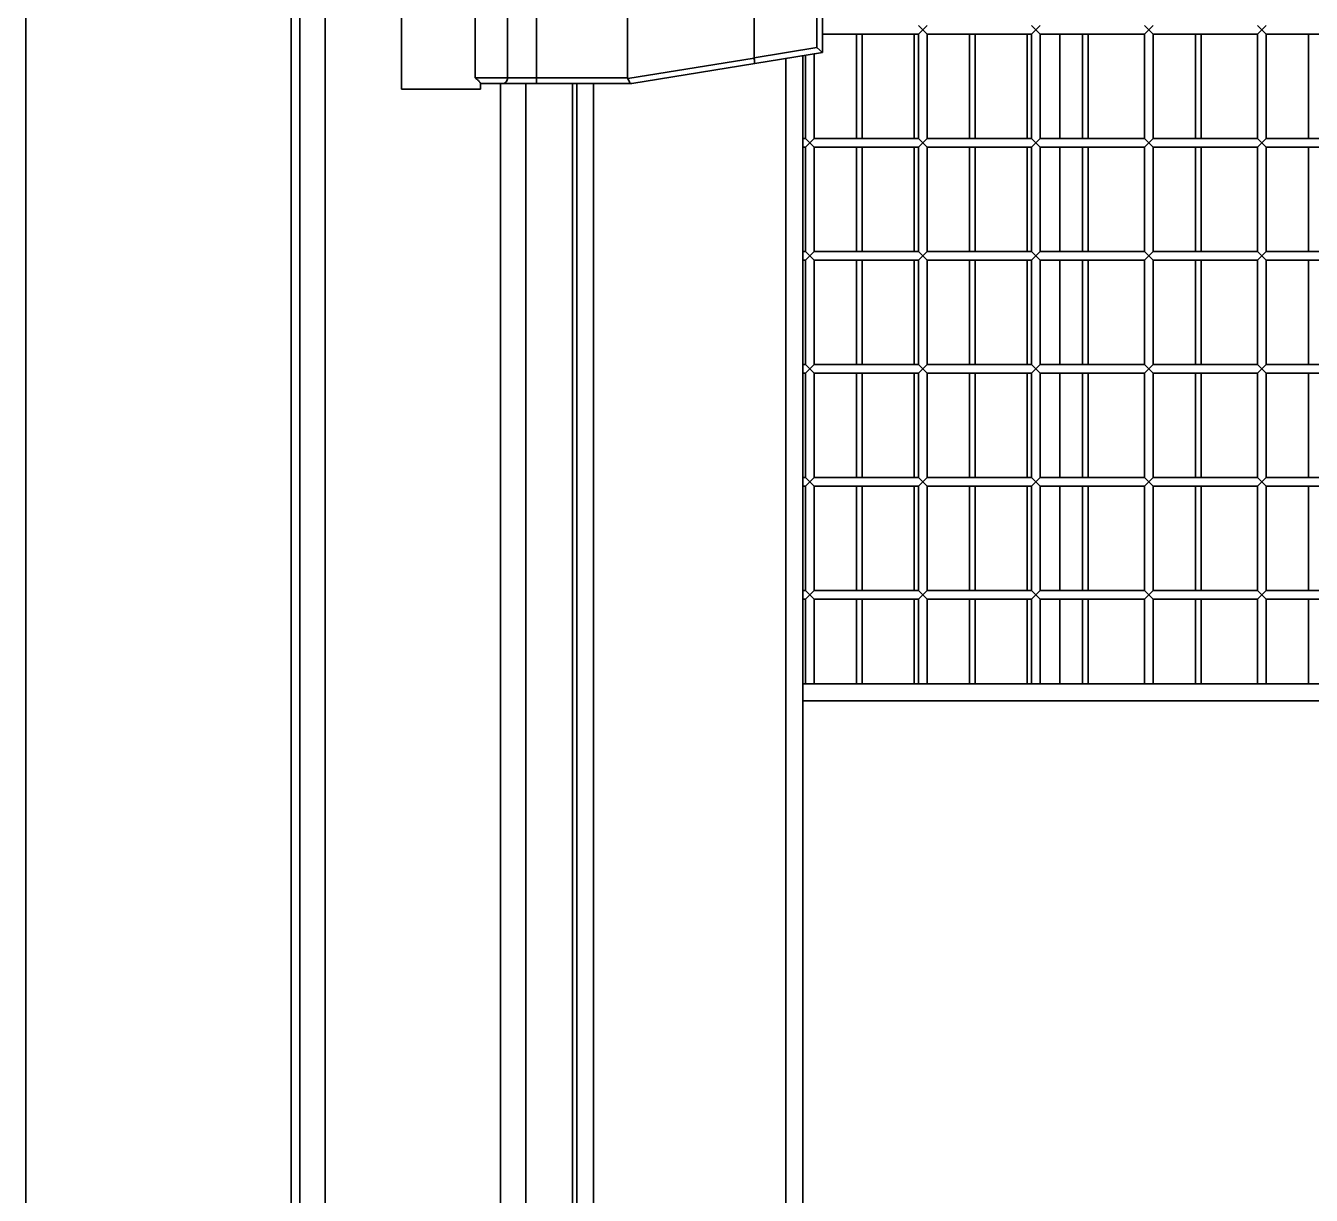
# Model space of a CAD drawing. Header units: millimetres. Extents: x 32496 to 166256, y 3504 to 23939.
# Drawn here: x 44252.6 to 44707.6, y 12056.1 to 12470 of the extents above; entities that cross this region are included whole.
import ezdxf

# ---------------------------------------------------------------- set-up
doc = ezdxf.new("R2010")
doc.units = ezdxf.units.MM
doc.layers.get('0').update_dxf_attribs({"lineweight": 35})

msp = doc.modelspace()

# ---------------------------------------------------------------- linework, layer by layer
at = {"linetype": 'Continuous'}
for p, q in [((44252.64, 13396.575), (44252.64, 10877.575)), ((44346.64, 13396.575), (44346.64, 10877.575)), ((44349.64, 13396.575), (44349.64, 10877.575)), ((44358.64, 10877.575), (44358.64, 13396.575)), ((44385.64, 12447.575), (44385.64, 12526.575)), ((44411.671, 12522.575), (44411.671, 12451.575)), ((44423.151, 12451.575), (44423.151, 12522.575)), ((44433.463, 12524.575), (44433.463, 12449.575)), ((44465.64, 12522.575), (44465.64, 12451.575)), ((44510.44, 12515.493), (44510.44, 12458.658)), ((44534.64, 12513.575), (44534.64, 12460.575)), ((44532.64, 12462.276), (44532.64, 12511.875)), ((44534.64, 12467.075), (44568.64, 12467.075)), ((44546.64, 12430.075), (44546.64, 12467.075)), ((44548.64, 12430.075), (44548.64, 12467.075)), ((44567.14, 12467.075), (44567.14, 12430.075)), ((44568.64, 12467.075), (44571.64, 12470.075)), ((44568.64, 12470.075), (44571.64, 12467.075)), ((44568.64, 12467.075), (44568.64, 12430.075)), ((44568.756, 12467.192), (44569.55, 12467.986)), ((44569.55, 12467.986), (44570.14, 12468.575)), ((44571.64, 12467.075), (44571.64, 12430.075)), ((44571.64, 12467.075), (44608.64, 12467.075)), ((44586.64, 12430.075), (44586.64, 12467.075)), ((44588.64, 12430.075), (44588.64, 12467.075)), ((44607.14, 12467.075), (44607.14, 12430.075)), ((44608.64, 12467.075), (44611.64, 12470.075)), ((44608.64, 12470.075), (44611.64, 12467.075)), ((44608.64, 12467.075), (44608.64, 12430.075)), ((44608.756, 12467.192), (44609.55, 12467.986)), ((44609.55, 12467.986), (44610.14, 12468.575)), ((44611.64, 12467.075), (44611.64, 12430.075)), ((44611.64, 12467.075), (44648.64, 12467.075)), ((44618.64, 12430.075), (44618.64, 12467.075)), ((44626.64, 12430.075), (44626.64, 12467.075)), ((44628.64, 12430.075), (44628.64, 12467.075)), ((44648.64, 12467.075), (44651.64, 12470.075)), ((44648.64, 12470.075), (44651.64, 12467.075)), ((44648.64, 12467.075), (44648.64, 12430.075)), ((44648.756, 12467.192), (44649.55, 12467.986)), ((44649.55, 12467.986), (44650.14, 12468.575)), ((44651.64, 12467.075), (44651.64, 12430.075)), ((44651.64, 12467.075), (44688.64, 12467.075)), ((44666.64, 12430.075), (44666.64, 12467.075)), ((44668.64, 12430.075), (44668.64, 12467.075)), ((44688.64, 12467.075), (44691.64, 12470.075)), ((44688.64, 12470.075), (44691.64, 12467.075)), ((44688.64, 12467.075), (44688.64, 12430.075)), ((44688.756, 12467.192), (44689.55, 12467.986)), ((44689.55, 12467.986), (44690.14, 12468.575)), ((44691.64, 12467.075), (44691.64, 12430.075)), ((44691.64, 12467.075), (44728.64, 12467.075)), ((44706.64, 12430.075), (44706.64, 12467.075)), ((44510.446, 12458.581), (44465.721, 12451.293)), ((44467.14, 12449.575), (44534.64, 12460.575)), ((44532.64, 12462.276), (44510.44, 12458.658)), ((44521.64, 11815.694), (44521.64, 12458.457)), ((44527.64, 12459.435), (44527.64, 12237.075)), ((44528.64, 12459.598), (44528.64, 12430.075)), ((44531.64, 12460.087), (44531.64, 12430.075)), ((44534.64, 12460.575), (44532.64, 12462.276)), ((44411.671, 12451.575), (44465.64, 12451.575)), ((44413.64, 12449.576), (44413.64, 12447.575)), ((44413.64, 12449.575), (44467.14, 12449.575)), ((44420.64, 11824.575), (44420.64, 12449.575)), ((44429.64, 11824.575), (44429.64, 12449.575)), ((44446.14, 12449.575), (44446.14, 11824.575)), ((44447.64, 11824.575), (44447.64, 12449.575)), ((44453.64, 12449.575), (44453.64, 11824.575)), ((44385.64, 12447.575), (44413.64, 12447.575)), ((44527.64, 12430.075), (44528.64, 12430.075)), ((44527.64, 12427.075), (44528.64, 12427.075)), ((44528.64, 12427.075), (44531.64, 12430.075)), ((44528.64, 12430.075), (44531.64, 12427.075)), ((44528.64, 12427.075), (44528.64, 12390.075)), ((44528.756, 12427.192), (44529.55, 12427.986)), ((44529.55, 12427.986), (44530.14, 12428.575)), ((44531.64, 12430.075), (44568.64, 12430.075)), ((44531.64, 12427.075), (44531.64, 12390.075)), ((44531.64, 12427.075), (44568.64, 12427.075)), ((44546.64, 12390.075), (44546.64, 12427.075)), ((44548.64, 12390.075), (44548.64, 12427.075)), ((44567.14, 12427.075), (44567.14, 12390.075)), ((44568.64, 12427.075), (44571.64, 12430.075)), ((44568.64, 12430.075), (44571.64, 12427.075)), ((44568.64, 12427.075), (44568.64, 12390.075)), ((44568.756, 12427.192), (44569.55, 12427.986)), ((44569.55, 12427.986), (44570.14, 12428.575)), ((44571.64, 12430.075), (44608.64, 12430.075)), ((44571.64, 12427.075), (44571.64, 12390.075)), ((44571.64, 12427.075), (44608.64, 12427.075)), ((44586.64, 12390.075), (44586.64, 12427.075)), ((44588.64, 12390.075), (44588.64, 12427.075)), ((44607.14, 12427.075), (44607.14, 12390.075)), ((44608.64, 12427.075), (44611.64, 12430.075)), ((44608.64, 12430.075), (44611.64, 12427.075)), ((44608.64, 12427.075), (44608.64, 12390.075)), ((44608.756, 12427.192), (44609.55, 12427.986)), ((44609.55, 12427.986), (44610.14, 12428.575)), ((44611.64, 12430.075), (44648.64, 12430.075)), ((44611.64, 12427.075), (44611.64, 12390.075)), ((44611.64, 12427.075), (44648.64, 12427.075)), ((44618.64, 12390.075), (44618.64, 12427.075)), ((44626.64, 12390.075), (44626.64, 12427.075)), ((44628.64, 12390.075), (44628.64, 12427.075)), ((44648.64, 12427.075), (44651.64, 12430.075)), ((44648.64, 12430.075), (44651.64, 12427.075)), ((44648.64, 12427.075), (44648.64, 12390.075)), ((44648.756, 12427.192), (44649.55, 12427.986)), ((44649.55, 12427.986), (44650.14, 12428.575)), ((44651.64, 12430.075), (44688.64, 12430.075)), ((44651.64, 12427.075), (44651.64, 12390.075)), ((44651.64, 12427.075), (44688.64, 12427.075)), ((44666.64, 12390.075), (44666.64, 12427.075)), ((44668.64, 12390.075), (44668.64, 12427.075)), ((44688.64, 12427.075), (44691.64, 12430.075)), ((44688.64, 12430.075), (44691.64, 12427.075)), ((44688.64, 12427.075), (44688.64, 12390.075)), ((44688.756, 12427.192), (44689.55, 12427.986)), ((44689.55, 12427.986), (44690.14, 12428.575)), ((44691.64, 12430.075), (44728.64, 12430.075)), ((44691.64, 12427.075), (44691.64, 12390.075)), ((44691.64, 12427.075), (44728.64, 12427.075)), ((44706.64, 12390.075), (44706.64, 12427.075)), ((44527.64, 12390.075), (44528.64, 12390.075)), ((44528.64, 12387.075), (44531.64, 12390.075)), ((44528.64, 12390.075), (44531.64, 12387.075)), ((44531.64, 12390.075), (44568.64, 12390.075)), ((44568.64, 12387.075), (44571.64, 12390.075)), ((44568.64, 12390.075), (44571.64, 12387.075)), ((44571.64, 12390.075), (44608.64, 12390.075)), ((44608.64, 12387.075), (44611.64, 12390.075)), ((44608.64, 12390.075), (44611.64, 12387.075)), ((44611.64, 12390.075), (44648.64, 12390.075)), ((44648.64, 12387.075), (44651.64, 12390.075)), ((44648.64, 12390.075), (44651.64, 12387.075)), ((44651.64, 12390.075), (44688.64, 12390.075)), ((44688.64, 12387.075), (44691.64, 12390.075)), ((44688.64, 12390.075), (44691.64, 12387.075)), ((44691.64, 12390.075), (44728.64, 12390.075)), ((44527.64, 12387.075), (44528.64, 12387.075)), ((44528.64, 12387.075), (44528.64, 12350.075)), ((44528.756, 12387.192), (44529.55, 12387.986)), ((44529.55, 12387.986), (44530.14, 12388.575)), ((44531.64, 12387.075), (44531.64, 12350.075)), ((44531.64, 12387.075), (44568.64, 12387.075)), ((44546.64, 12350.075), (44546.64, 12387.075)), ((44548.64, 12350.075), (44548.64, 12387.075)), ((44567.14, 12387.075), (44567.14, 12350.075)), ((44568.64, 12387.075), (44568.64, 12350.075)), ((44568.756, 12387.192), (44569.55, 12387.986)), ((44569.55, 12387.986), (44570.14, 12388.575)), ((44571.64, 12387.075), (44571.64, 12350.075)), ((44571.64, 12387.075), (44608.64, 12387.075)), ((44586.64, 12350.075), (44586.64, 12387.075)), ((44588.64, 12350.075), (44588.64, 12387.075)), ((44607.14, 12387.075), (44607.14, 12350.075)), ((44608.64, 12387.075), (44608.64, 12350.075)), ((44608.756, 12387.192), (44609.55, 12387.986)), ((44609.55, 12387.986), (44610.14, 12388.575)), ((44611.64, 12387.075), (44611.64, 12350.075)), ((44611.64, 12387.075), (44648.64, 12387.075)), ((44618.64, 12350.075), (44618.64, 12387.075)), ((44626.64, 12350.075), (44626.64, 12387.075)), ((44628.64, 12350.075), (44628.64, 12387.075)), ((44648.64, 12387.075), (44648.64, 12350.075)), ((44648.756, 12387.192), (44649.55, 12387.986)), ((44649.55, 12387.986), (44650.14, 12388.575)), ((44651.64, 12387.075), (44651.64, 12350.075)), ((44651.64, 12387.075), (44688.64, 12387.075)), ((44666.64, 12350.075), (44666.64, 12387.075)), ((44668.64, 12350.075), (44668.64, 12387.075)), ((44688.64, 12387.075), (44688.64, 12350.075)), ((44688.756, 12387.192), (44689.55, 12387.986)), ((44689.55, 12387.986), (44690.14, 12388.575)), ((44691.64, 12387.075), (44691.64, 12350.075)), ((44691.64, 12387.075), (44728.64, 12387.075)), ((44706.64, 12350.075), (44706.64, 12387.075)), ((44527.64, 12350.075), (44528.64, 12350.075)), ((44528.64, 12347.075), (44531.64, 12350.075)), ((44528.64, 12350.075), (44531.64, 12347.075)), ((44531.64, 12350.075), (44568.64, 12350.075)), ((44568.64, 12347.075), (44571.64, 12350.075)), ((44568.64, 12350.075), (44571.64, 12347.075)), ((44571.64, 12350.075), (44608.64, 12350.075)), ((44608.64, 12347.075), (44611.64, 12350.075)), ((44608.64, 12350.075), (44611.64, 12347.075)), ((44611.64, 12350.075), (44648.64, 12350.075)), ((44648.64, 12347.075), (44651.64, 12350.075)), ((44648.64, 12350.075), (44651.64, 12347.075)), ((44651.64, 12350.075), (44688.64, 12350.075)), ((44688.64, 12347.075), (44691.64, 12350.075)), ((44688.64, 12350.075), (44691.64, 12347.075)), ((44691.64, 12350.075), (44728.64, 12350.075)), ((44527.64, 12347.075), (44528.64, 12347.075)), ((44528.64, 12347.075), (44528.64, 12310.075)), ((44528.756, 12347.192), (44529.55, 12347.986)), ((44529.55, 12347.986), (44530.14, 12348.575)), ((44531.64, 12347.075), (44531.64, 12310.075)), ((44531.64, 12347.075), (44568.64, 12347.075)), ((44546.64, 12310.075), (44546.64, 12347.075)), ((44548.64, 12310.075), (44548.64, 12347.075)), ((44567.14, 12347.075), (44567.14, 12310.075)), ((44568.64, 12347.075), (44568.64, 12310.075)), ((44568.756, 12347.192), (44569.55, 12347.986)), ((44569.55, 12347.986), (44570.14, 12348.575)), ((44571.64, 12347.075), (44571.64, 12310.075)), ((44571.64, 12347.075), (44608.64, 12347.075)), ((44586.64, 12310.075), (44586.64, 12347.075)), ((44588.64, 12310.075), (44588.64, 12347.075)), ((44607.14, 12347.075), (44607.14, 12310.075)), ((44608.64, 12347.075), (44608.64, 12310.075)), ((44608.756, 12347.192), (44609.55, 12347.986)), ((44609.55, 12347.986), (44610.14, 12348.575)), ((44611.64, 12347.075), (44611.64, 12310.075)), ((44611.64, 12347.075), (44648.64, 12347.075)), ((44618.64, 12310.075), (44618.64, 12347.075)), ((44626.64, 12310.075), (44626.64, 12347.075)), ((44628.64, 12310.075), (44628.64, 12347.075)), ((44648.64, 12347.075), (44648.64, 12310.075)), ((44648.756, 12347.192), (44649.55, 12347.986)), ((44649.55, 12347.986), (44650.14, 12348.575)), ((44651.64, 12347.075), (44651.64, 12310.075)), ((44651.64, 12347.075), (44688.64, 12347.075)), ((44666.64, 12310.075), (44666.64, 12347.075)), ((44668.64, 12310.075), (44668.64, 12347.075)), ((44688.64, 12347.075), (44688.64, 12310.075)), ((44688.756, 12347.192), (44689.55, 12347.986)), ((44689.55, 12347.986), (44690.14, 12348.575)), ((44691.64, 12347.075), (44691.64, 12310.075)), ((44691.64, 12347.075), (44728.64, 12347.075)), ((44706.64, 12310.075), (44706.64, 12347.075)), ((44527.64, 12310.075), (44528.64, 12310.075)), ((44528.64, 12307.075), (44531.64, 12310.075)), ((44528.64, 12310.075), (44531.64, 12307.075)), ((44528.756, 12307.192), (44529.55, 12307.986)), ((44529.55, 12307.986), (44530.14, 12308.575)), ((44531.64, 12310.075), (44568.64, 12310.075)), ((44568.64, 12307.075), (44571.64, 12310.075)), ((44568.64, 12310.075), (44571.64, 12307.075)), ((44568.756, 12307.192), (44569.55, 12307.986)), ((44569.55, 12307.986), (44570.14, 12308.575)), ((44571.64, 12310.075), (44608.64, 12310.075)), ((44608.64, 12307.075), (44611.64, 12310.075)), ((44608.64, 12310.075), (44611.64, 12307.075)), ((44608.756, 12307.192), (44609.55, 12307.986)), ((44609.55, 12307.986), (44610.14, 12308.575)), ((44611.64, 12310.075), (44648.64, 12310.075)), ((44648.64, 12307.075), (44651.64, 12310.075)), ((44648.64, 12310.075), (44651.64, 12307.075)), ((44648.756, 12307.192), (44649.55, 12307.986)), ((44649.55, 12307.986), (44650.14, 12308.575)), ((44651.64, 12310.075), (44688.64, 12310.075)), ((44688.64, 12307.075), (44691.64, 12310.075)), ((44688.64, 12310.075), (44691.64, 12307.075)), ((44688.756, 12307.192), (44689.55, 12307.986)), ((44689.55, 12307.986), (44690.14, 12308.575)), ((44691.64, 12310.075), (44728.64, 12310.075)), ((44527.64, 12307.075), (44528.64, 12307.075)), ((44528.64, 12307.075), (44528.64, 12270.075)), ((44531.64, 12307.075), (44531.64, 12270.075)), ((44531.64, 12307.075), (44568.64, 12307.075)), ((44546.64, 12270.075), (44546.64, 12307.075)), ((44548.64, 12270.075), (44548.64, 12307.075)), ((44567.14, 12307.075), (44567.14, 12270.075)), ((44568.64, 12307.075), (44568.64, 12270.075)), ((44571.64, 12307.075), (44571.64, 12270.075)), ((44571.64, 12307.075), (44608.64, 12307.075)), ((44586.64, 12270.075), (44586.64, 12307.075)), ((44588.64, 12270.075), (44588.64, 12307.075)), ((44607.14, 12307.075), (44607.14, 12270.075)), ((44608.64, 12307.075), (44608.64, 12270.075)), ((44611.64, 12307.075), (44611.64, 12270.075)), ((44611.64, 12307.075), (44648.64, 12307.075)), ((44618.64, 12270.075), (44618.64, 12307.075)), ((44626.64, 12270.075), (44626.64, 12307.075)), ((44628.64, 12270.075), (44628.64, 12307.075)), ((44648.64, 12307.075), (44648.64, 12270.075)), ((44651.64, 12307.075), (44651.64, 12270.075)), ((44651.64, 12307.075), (44688.64, 12307.075)), ((44666.64, 12270.075), (44666.64, 12307.075)), ((44668.64, 12270.075), (44668.64, 12307.075)), ((44688.64, 12307.075), (44688.64, 12270.075)), ((44691.64, 12307.075), (44691.64, 12270.075)), ((44691.64, 12307.075), (44728.64, 12307.075)), ((44706.64, 12270.075), (44706.64, 12307.075)), ((44527.64, 12270.075), (44528.64, 12270.075)), ((44527.64, 12267.075), (44528.64, 12267.075)), ((44528.64, 12267.075), (44531.64, 12270.075)), ((44528.64, 12270.075), (44531.64, 12267.075)), ((44528.64, 12267.075), (44528.64, 12237.075)), ((44528.756, 12267.192), (44529.55, 12267.986)), ((44529.55, 12267.986), (44530.14, 12268.575)), ((44531.64, 12270.075), (44568.64, 12270.075)), ((44531.64, 12267.075), (44531.64, 12237.075)), ((44531.64, 12267.075), (44568.64, 12267.075)), ((44546.64, 12237.075), (44546.64, 12267.075)), ((44548.64, 12237.075), (44548.64, 12267.075)), ((44567.14, 12267.075), (44567.14, 12237.075)), ((44568.64, 12267.075), (44571.64, 12270.075)), ((44568.64, 12270.075), (44571.64, 12267.075)), ((44568.64, 12267.075), (44568.64, 12237.075)), ((44568.756, 12267.192), (44569.55, 12267.986)), ((44569.55, 12267.986), (44570.14, 12268.575)), ((44571.64, 12270.075), (44608.64, 12270.075)), ((44571.64, 12267.075), (44571.64, 12237.075)), ((44571.64, 12267.075), (44608.64, 12267.075)), ((44586.64, 12237.075), (44586.64, 12267.075)), ((44588.64, 12237.075), (44588.64, 12267.075)), ((44607.14, 12267.075), (44607.14, 12237.075)), ((44608.64, 12267.075), (44611.64, 12270.075)), ((44608.64, 12270.075), (44611.64, 12267.075)), ((44608.64, 12267.075), (44608.64, 12237.075)), ((44608.756, 12267.192), (44609.55, 12267.986)), ((44609.55, 12267.986), (44610.14, 12268.575)), ((44611.64, 12270.075), (44648.64, 12270.075)), ((44611.64, 12267.075), (44611.64, 12237.075)), ((44611.64, 12267.075), (44648.64, 12267.075)), ((44618.64, 12237.075), (44618.64, 12267.075)), ((44626.64, 12237.075), (44626.64, 12267.075)), ((44628.64, 12237.075), (44628.64, 12267.075)), ((44648.64, 12267.075), (44651.64, 12270.075)), ((44648.64, 12270.075), (44651.64, 12267.075)), ((44648.64, 12267.075), (44648.64, 12237.075)), ((44648.756, 12267.192), (44649.55, 12267.986)), ((44649.55, 12267.986), (44650.14, 12268.575)), ((44651.64, 12270.075), (44688.64, 12270.075)), ((44651.64, 12267.075), (44651.64, 12237.075)), ((44651.64, 12267.075), (44688.64, 12267.075)), ((44666.64, 12237.075), (44666.64, 12267.075)), ((44668.64, 12237.075), (44668.64, 12267.075)), ((44688.64, 12267.075), (44691.64, 12270.075)), ((44688.64, 12270.075), (44691.64, 12267.075)), ((44688.64, 12267.075), (44688.64, 12237.075)), ((44688.756, 12267.192), (44689.55, 12267.986)), ((44689.55, 12267.986), (44690.14, 12268.575)), ((44691.64, 12270.075), (44728.64, 12270.075)), ((44691.64, 12267.075), (44691.64, 12237.075)), ((44691.64, 12267.075), (44728.64, 12267.075)), ((44706.64, 12237.075), (44706.64, 12267.075)), ((44527.64, 12037.075), (44527.64, 12237.075)), ((44527.64, 12237.075), (45153.64, 12237.075)), ((45153.64, 12231.075), (44527.64, 12231.075))]:
    msp.add_line(p, q, dxfattribs=at)
for points in [[(44570.14, 12468.575), (44569.553, 12469.162), (44569.077, 12469.638)], [(44571.524, 12469.96), (44571.209, 12469.645), (44570.72, 12469.155), (44570.14, 12468.575)], [(44570.14, 12468.575), (44570.731, 12467.985), (44571.2, 12467.515), (44571.64, 12467.075)], [(44610.14, 12468.575), (44609.553, 12469.162), (44609.077, 12469.638)], [(44611.524, 12469.96), (44611.209, 12469.645), (44610.72, 12469.155), (44610.14, 12468.575)], [(44610.14, 12468.575), (44610.731, 12467.985), (44611.2, 12467.515), (44611.64, 12467.075)], [(44650.14, 12468.575), (44649.553, 12469.162), (44649.077, 12469.638)], [(44651.524, 12469.96), (44651.209, 12469.645), (44650.72, 12469.155), (44650.14, 12468.575)], [(44650.14, 12468.575), (44650.731, 12467.985), (44651.2, 12467.515), (44651.64, 12467.075)], [(44690.14, 12468.575), (44689.553, 12469.162), (44689.077, 12469.638)], [(44691.524, 12469.96), (44691.209, 12469.645), (44690.72, 12469.155), (44690.14, 12468.575)], [(44690.14, 12468.575), (44690.731, 12467.985), (44691.2, 12467.515), (44691.64, 12467.075)], [(44530.14, 12428.575), (44529.553, 12429.162), (44529.077, 12429.638)], [(44531.524, 12429.96), (44531.209, 12429.645), (44530.72, 12429.155), (44530.14, 12428.575)], [(44530.14, 12428.575), (44530.731, 12427.985), (44531.2, 12427.515), (44531.64, 12427.075)], [(44570.14, 12428.575), (44569.553, 12429.162), (44569.077, 12429.638)], [(44571.524, 12429.96), (44571.209, 12429.645), (44570.72, 12429.155), (44570.14, 12428.575)], [(44570.14, 12428.575), (44570.731, 12427.985), (44571.2, 12427.515), (44571.64, 12427.075)], [(44610.14, 12428.575), (44609.553, 12429.162), (44609.077, 12429.638)], [(44611.524, 12429.96), (44611.209, 12429.645), (44610.72, 12429.155), (44610.14, 12428.575)], [(44610.14, 12428.575), (44610.731, 12427.985), (44611.2, 12427.515), (44611.64, 12427.075)], [(44650.14, 12428.575), (44649.553, 12429.162), (44649.077, 12429.638)], [(44651.524, 12429.96), (44651.209, 12429.645), (44650.72, 12429.155), (44650.14, 12428.575)], [(44650.14, 12428.575), (44650.731, 12427.985), (44651.2, 12427.515), (44651.64, 12427.075)], [(44690.14, 12428.575), (44689.553, 12429.162), (44689.077, 12429.638)], [(44691.524, 12429.96), (44691.209, 12429.645), (44690.72, 12429.155), (44690.14, 12428.575)], [(44690.14, 12428.575), (44690.731, 12427.985), (44691.2, 12427.515), (44691.64, 12427.075)], [(44531.524, 12389.96), (44531.209, 12389.645), (44530.72, 12389.155), (44530.14, 12388.575)], [(44571.524, 12389.96), (44571.209, 12389.645), (44570.72, 12389.155), (44570.14, 12388.575)], [(44611.524, 12389.96), (44611.209, 12389.645), (44610.72, 12389.155), (44610.14, 12388.575)], [(44651.524, 12389.96), (44651.209, 12389.645), (44650.72, 12389.155), (44650.14, 12388.575)], [(44691.524, 12389.96), (44691.209, 12389.645), (44690.72, 12389.155), (44690.14, 12388.575)], [(44530.14, 12388.575), (44529.553, 12389.162), (44529.077, 12389.638)], [(44530.14, 12388.575), (44530.731, 12387.985), (44531.2, 12387.515), (44531.64, 12387.075)], [(44570.14, 12388.575), (44569.553, 12389.162), (44569.077, 12389.638)], [(44570.14, 12388.575), (44570.731, 12387.985), (44571.2, 12387.515), (44571.64, 12387.075)], [(44610.14, 12388.575), (44609.553, 12389.162), (44609.077, 12389.638)], [(44610.14, 12388.575), (44610.731, 12387.985), (44611.2, 12387.515), (44611.64, 12387.075)], [(44650.14, 12388.575), (44649.553, 12389.162), (44649.077, 12389.638)], [(44650.14, 12388.575), (44650.731, 12387.985), (44651.2, 12387.515), (44651.64, 12387.075)], [(44690.14, 12388.575), (44689.553, 12389.162), (44689.077, 12389.638)], [(44690.14, 12388.575), (44690.731, 12387.985), (44691.2, 12387.515), (44691.64, 12387.075)], [(44530.14, 12348.575), (44529.553, 12349.162), (44529.077, 12349.638)], [(44531.524, 12349.96), (44531.209, 12349.645), (44530.72, 12349.155), (44530.14, 12348.575)], [(44570.14, 12348.575), (44569.553, 12349.162), (44569.077, 12349.638)], [(44571.524, 12349.96), (44571.209, 12349.645), (44570.72, 12349.155), (44570.14, 12348.575)], [(44610.14, 12348.575), (44609.553, 12349.162), (44609.077, 12349.638)], [(44611.524, 12349.96), (44611.209, 12349.645), (44610.72, 12349.155), (44610.14, 12348.575)], [(44650.14, 12348.575), (44649.553, 12349.162), (44649.077, 12349.638)], [(44651.524, 12349.96), (44651.209, 12349.645), (44650.72, 12349.155), (44650.14, 12348.575)], [(44690.14, 12348.575), (44689.553, 12349.162), (44689.077, 12349.638)], [(44691.524, 12349.96), (44691.209, 12349.645), (44690.72, 12349.155), (44690.14, 12348.575)], [(44530.14, 12348.575), (44530.731, 12347.985), (44531.2, 12347.515), (44531.64, 12347.075)], [(44570.14, 12348.575), (44570.731, 12347.985), (44571.2, 12347.515), (44571.64, 12347.075)], [(44610.14, 12348.575), (44610.731, 12347.985), (44611.2, 12347.515), (44611.64, 12347.075)], [(44650.14, 12348.575), (44650.731, 12347.985), (44651.2, 12347.515), (44651.64, 12347.075)], [(44690.14, 12348.575), (44690.731, 12347.985), (44691.2, 12347.515), (44691.64, 12347.075)], [(44530.14, 12308.575), (44529.553, 12309.162), (44529.077, 12309.638)], [(44531.524, 12309.96), (44531.209, 12309.645), (44530.72, 12309.155), (44530.14, 12308.575)], [(44530.14, 12308.575), (44530.731, 12307.985), (44531.2, 12307.515), (44531.64, 12307.075)], [(44570.14, 12308.575), (44569.553, 12309.162), (44569.077, 12309.638)], [(44571.524, 12309.96), (44571.209, 12309.645), (44570.72, 12309.155), (44570.14, 12308.575)], [(44570.14, 12308.575), (44570.731, 12307.985), (44571.2, 12307.515), (44571.64, 12307.075)], [(44610.14, 12308.575), (44609.553, 12309.162), (44609.077, 12309.638)], [(44611.524, 12309.96), (44611.209, 12309.645), (44610.72, 12309.155), (44610.14, 12308.575)], [(44610.14, 12308.575), (44610.731, 12307.985), (44611.2, 12307.515), (44611.64, 12307.075)], [(44650.14, 12308.575), (44649.553, 12309.162), (44649.077, 12309.638)], [(44651.524, 12309.96), (44651.209, 12309.645), (44650.72, 12309.155), (44650.14, 12308.575)], [(44650.14, 12308.575), (44650.731, 12307.985), (44651.2, 12307.515), (44651.64, 12307.075)], [(44690.14, 12308.575), (44689.553, 12309.162), (44689.077, 12309.638)], [(44691.524, 12309.96), (44691.209, 12309.645), (44690.72, 12309.155), (44690.14, 12308.575)], [(44690.14, 12308.575), (44690.731, 12307.985), (44691.2, 12307.515), (44691.64, 12307.075)], [(44530.14, 12268.575), (44529.553, 12269.162), (44529.077, 12269.638)], [(44531.524, 12269.96), (44531.209, 12269.645), (44530.72, 12269.155), (44530.14, 12268.575)], [(44530.14, 12268.575), (44530.731, 12267.985), (44531.2, 12267.515), (44531.64, 12267.075)], [(44570.14, 12268.575), (44569.553, 12269.162), (44569.077, 12269.638)], [(44571.524, 12269.96), (44571.209, 12269.645), (44570.72, 12269.155), (44570.14, 12268.575)], [(44570.14, 12268.575), (44570.731, 12267.985), (44571.2, 12267.515), (44571.64, 12267.075)], [(44610.14, 12268.575), (44609.553, 12269.162), (44609.077, 12269.638)], [(44611.524, 12269.96), (44611.209, 12269.645), (44610.72, 12269.155), (44610.14, 12268.575)], [(44610.14, 12268.575), (44610.731, 12267.985), (44611.2, 12267.515), (44611.64, 12267.075)], [(44650.14, 12268.575), (44649.553, 12269.162), (44649.077, 12269.638)], [(44651.524, 12269.96), (44651.209, 12269.645), (44650.72, 12269.155), (44650.14, 12268.575)], [(44650.14, 12268.575), (44650.731, 12267.985), (44651.2, 12267.515), (44651.64, 12267.075)], [(44690.14, 12268.575), (44689.553, 12269.162), (44689.077, 12269.638)], [(44691.524, 12269.96), (44691.209, 12269.645), (44690.72, 12269.155), (44690.14, 12268.575)], [(44690.14, 12268.575), (44690.731, 12267.985), (44691.2, 12267.515), (44691.64, 12267.075)]]:
    msp.add_lwpolyline(points, dxfattribs=at)
for centre, major_axis, ratio, start_param, end_param in [((44518.585, 12459.986), (8.138, 1.411), 0.2419381, 3.0996653, 3.1380278), ((44473.785, 12451.575), (8.145, 0), 0.2455357, -3.1415927, -2.9998821)]:
    msp.add_ellipse(centre, major_axis=major_axis, ratio=ratio, start_param=start_param, end_param=end_param, dxfattribs=at)
for points, knots in [([(44510.52, 12456.645), (44510.539, 12456.648), (44510.56, 12456.687), (44510.575, 12456.74), (44510.591, 12456.839), (44510.598, 12457.001), (44510.593, 12457.349), (44510.546, 12457.884), (44510.485, 12458.336), (44510.446, 12458.581)], [0, 0, 0, 0, 0.0295836, 0.0551744, 0.0889133, 0.1806036, 0.3027047, 0.6210402, 1, 1, 1, 1]), ([(44413.64, 12449.576), (44413.64, 12449.578), (44413.636, 12449.584), (44413.63, 12449.597), (44413.619, 12449.616), (44413.598, 12449.653), (44413.56, 12449.713), (44413.502, 12449.798), (44413.428, 12449.899), (44413.302, 12450.062), (44413.107, 12450.292), (44412.828, 12450.588), (44412.493, 12450.909), (44412.104, 12451.244), (44411.821, 12451.465), (44411.671, 12451.575)], [0, 0, 0, 0, 0.0021613, 0.0072383, 0.015063, 0.0254647, 0.0534449, 0.0901586, 0.1347562, 0.1865211, 0.3092242, 0.4544347, 0.6193062, 0.8017246, 1, 1, 1, 1]), ([(44421.432, 12449.575), (44421.657, 12449.575), (44422.123, 12449.686), (44422.693, 12450.142), (44423.065, 12450.804), (44423.151, 12451.317), (44423.151, 12451.575)], [0, 0, 0, 0, 0.2323435, 0.4753642, 0.7327853, 1, 1, 1, 1]), ([(44465.721, 12451.293), (44465.847, 12451.077), (44466.045, 12450.662), (44466.263, 12450.163), (44466.449, 12449.85), (44466.596, 12449.684), (44466.785, 12449.588), (44466.923, 12449.575), (44466.994, 12449.575)], [0, 0, 0, 0, 0.3329422, 0.6133216, 0.7248572, 0.8184096, 0.904497, 1, 1, 1, 1])]:
    msp.add_open_spline(points, degree=3, knots=knots, dxfattribs=at)

doc.saveas('drawing.dxf')
